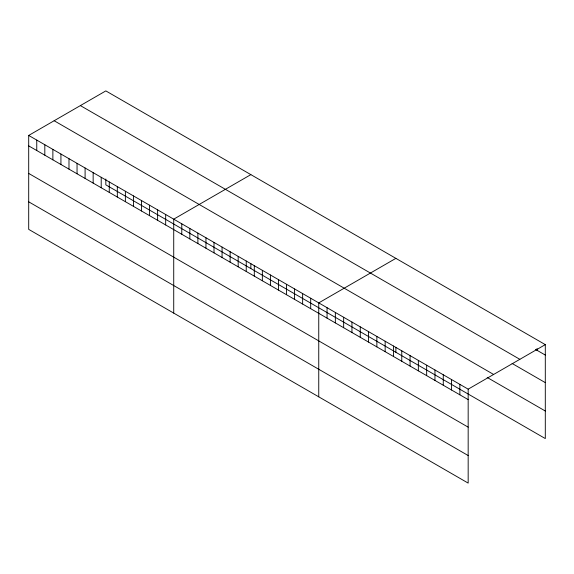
<?xml version="1.0" encoding="UTF-8"?>
<svg xmlns="http://www.w3.org/2000/svg" width="574" height="574" viewBox="0 0 574 574"><rect width="100%" height="100%" fill="white"/><g stroke="black" fill="none" stroke-linecap="round" stroke-linejoin="round"><path stroke-width="0.86" d="M28.7 135.435L468.169 389.158L468.169 483.1L28.7 229.37L28.7 135.435L105.831 90.9L545.3 344.63L545.3 438.565L105.831 184.842L105.831 178.995M250.852 174.632L173.728 219.16L173.728 313.103M395.881 258.357L318.749 302.893L318.749 396.828M468.169 389.158L545.3 344.63M535.492 349.408L545.3 355.069M80.374 105.594L519.85 359.324M512.094 363.457L545.3 382.628M54.15 120.741L493.626 374.463M487.19 377.462L545.3 411.013M28.7 145.875L468.169 399.604M28.7 173.427L468.169 427.156M28.7 201.818L468.169 455.541M536.999 348.54L536.999 350.276M459.867 384.365L459.867 394.812M451.566 379.572L451.566 390.019M443.264 374.779L443.264 385.226M434.963 369.986L434.963 380.433M426.661 365.193L426.661 375.64M418.36 360.4L418.36 370.847M410.066 355.607L410.066 366.054M401.764 350.814L401.764 361.261M395.881 347.292L395.881 352.3M393.463 346.022L393.463 356.468M385.161 341.236L385.161 351.675M376.86 336.443L376.86 346.883M368.558 331.65L368.558 342.09M360.257 326.857L360.257 337.297M351.955 322.064L351.955 332.504M343.654 317.271L343.654 327.711M335.352 312.478L335.352 322.918M327.051 307.686L327.051 318.125M310.692 298.243L310.692 308.683M302.634 293.587L302.634 304.033M294.577 288.937L294.577 299.384M286.519 284.288L286.519 294.727M278.469 279.631L278.469 290.078M270.411 274.982L270.411 285.429M262.354 270.332L262.354 280.772M254.296 265.676L254.296 276.123M250.852 263.559L250.852 268.575M246.239 261.026L246.239 271.473M238.181 256.377L238.181 266.817M230.124 251.721L230.124 262.167M222.066 247.071L222.066 257.518M214.009 242.422L214.009 252.861M205.951 237.772L205.951 248.212M197.894 233.116L197.894 243.563M189.836 228.466L189.836 238.906M181.779 223.817L181.779 234.257M165.671 214.511L165.671 224.958M157.613 209.862L157.613 220.301M149.556 205.205L149.556 215.652M141.498 200.556L141.498 211.002M133.441 195.906L133.441 206.346M125.383 191.25L125.383 201.696M117.326 186.6L117.326 197.047M109.268 181.951L109.268 192.39M101.211 177.294L101.211 187.741M93.153 172.645L93.153 183.092M85.096 167.995L85.096 178.435M77.045 163.346L77.045 173.786M68.988 158.689L68.988 169.136M60.93 154.04L60.93 164.48M52.873 149.391L52.873 159.83M44.815 144.734L44.815 155.181M36.758 140.085L36.758 150.532"/></g></svg>
